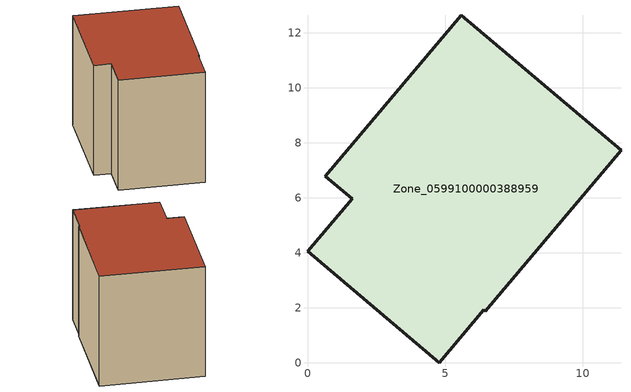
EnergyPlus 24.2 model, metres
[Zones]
Zone_0599100000388959
 floor ground (C_G): 11.39,7.72 6.46,1.88 6.41,1.92 4.79,0 0,4.05 1.62,5.96 0.65,6.78 5.58,12.63 z0.13
 wall outside (C_F): 4.79,0 6.41,1.92 6.46,1.88 11.39,7.72 5.58,12.63 0.65,6.78 1.62,5.96 0,4.05 4.79,0 z0.13:8.9
 roof outside (C_R): 11.39,7.72 5.58,12.63 0.65,6.78 1.62,5.96 0,4.05 4.79,0 6.41,1.92 6.46,1.88 z8.9
[BUILDING]
Pand.0599100000388959: North Axis=0; Terrain=City; Loads Convergence Tolerance Value=0.04; Temperature Convergence Tolerance Value=0.4; Solar Distribution=FullExterior; Maximum Number of Warmup Days=25; Minimum Number of Warmup Days=1
[Site:Location]
Rotterdam.The.Hague.AP_ZH_NLD Design_Conditions: Latitude=51.96; Longitude=4.45; Time Zone=1; Elevation=-4.5
[SITE:GROUNDTEMPERATURE:BUILDINGSURFACE]
18, 18, 18, 18, 18, 18, 18, 18, 18, 18, 18, 18
[MATERIAL] Thermal Absorptance=0.9; Solar Absorptance=0.7; Visible Absorptance=0.7
Name | Roughness | Thickness | Conductivity | Density | Specific Heat
G.TI.1992-2005 | MediumSmooth | 0.15 | 0.06 | 540 | 1210
F.TI.1992-2005 | Rough | 0.3 | 0.12 | 1920 | 840
R.TI.1992-2005 | MediumRough | 0.2 | 0.08 | 1500 | 1000
[CONSTRUCTION]
C_G: G.TI.1992-2005
C_F: F.TI.1992-2005
C_R: R.TI.1992-2005
[ZONE]
Zone_0599100000388959: Type=1; Multiplier=1; Ceiling Height=Autocalculate; Volume=Autocalculate; Floor Area=autocalculate; Part of Total Floor Area=Yes
[ZONEINFILTRATION:DESIGNFLOWRATE]
Infil_Zone_0599100000388959: Zone or ZoneList or Space or SpaceList=Zone_0599100000388959; Schedule=AlwaysOn; Design Flow Rate Calculation Method=Flow/Area; Flow Rate per Floor Area=0.0015; Constant Term Coefficient=1; Temperature Term Coefficient=0; Velocity Term Coefficient=0; Velocity Squared Term Coefficient=0
[HVACTEMPLATE:ZONE:IDEALLOADSAIRSYSTEM]
Zone_0599100000388959: Maximum Heating Supply Air Temperature=50; Minimum Cooling Supply Air Temperature=13; Maximum Heating Supply Air Humidity Ratio=0.0156; Minimum Cooling Supply Air Humidity Ratio=0.0077; Heating Limit=NoLimit; Cooling Limit=NoLimit; Dehumidification Control Type=ConstantSensibleHeatRatio; Cooling Sensible Heat Ratio=0.7; Dehumidification Setpoint=60; Humidification Control Type=None; Humidification Setpoint=30; Outdoor Air Method=None; Outdoor Air Flow Rate per Person=0.00944; Outdoor Air Flow Rate per Zone Floor Area=0; Outdoor Air Flow Rate per Zone=0; Demand Controlled Ventilation Type=None; Outdoor Air Economizer Type=NoEconomizer; Heat Recovery Type=None; Sensible Heat Recovery Effectiveness=0.7; Latent Heat Recovery Effectiveness=0.65
[ZONECONTROL:THERMOSTAT]
ThermostatControl_Zone_0599100000388959: Zone or ZoneList=Zone_0599100000388959; Control Type Schedule=DualSetpointControlType; Control 1=Thermostat_Zone_0599100000388959; Temperature Difference Between Cutout And Setpoint=0
[THERMOSTATSETPOINT:DUALSETPOINT]
Thermostat_Zone_0599100000388959: Heating Setpoint Temperature Schedule=HeatingSetpoint_Zone_0599100000388959; Cooling Setpoint Temperature Schedule=CoolingSetpoint_Zone_0599100000388959
[SCHEDULE:COMPACT]
HeatingSetpoint_Zone_0599100000388959: Through: 12/31, For: AllDays, Until: 24:00, 21
CoolingSetpoint_Zone_0599100000388959: Through: 12/31, For: AllDays, Until: 24:00, 24
DualSetpointControlType: Through: 12/31, For: AllDays, Until: 24:00, 4
AlwaysOn: Through: 12/31, For: AllDays, Until: 24:00, 1
